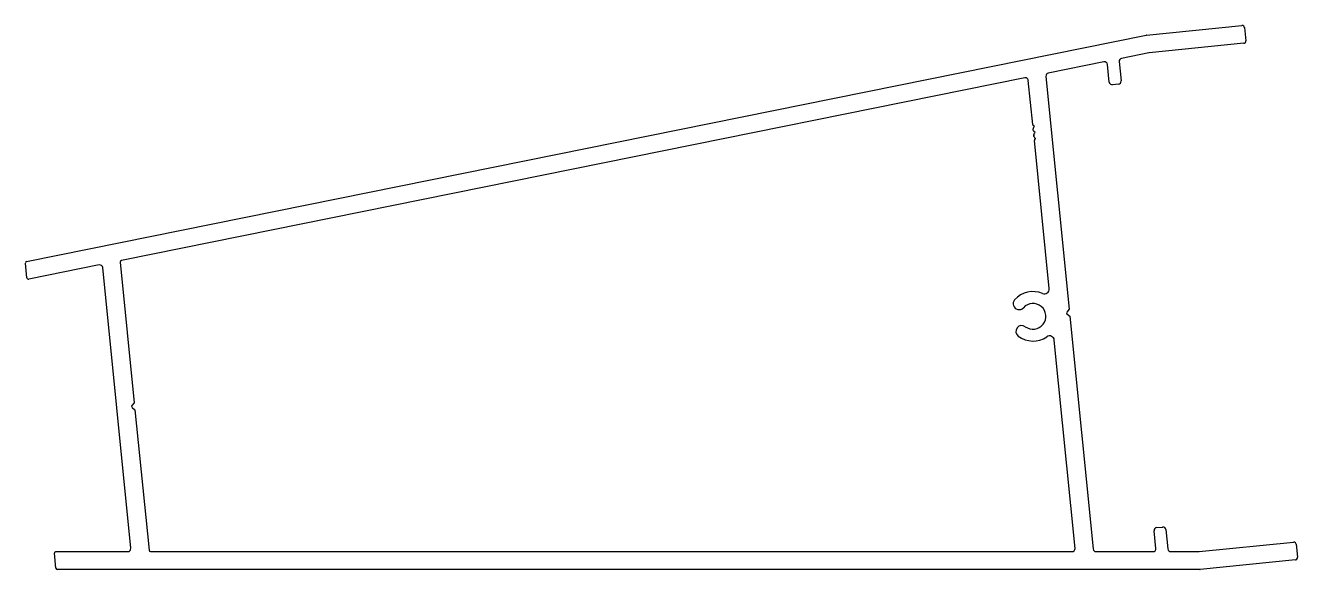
# Model space of a CAD drawing. Extents: x -109 to 104, y 0 to 92.
import ezdxf

# ---------------------------------------------------------------- set-up
doc = ezdxf.new("R2010")
doc.units = 0
doc.layers.get('0').update_dxf_attribs({"linetype": 'CONTINUOUS'})
doc.layers.add('1', color=7, linetype='CONTINUOUS')

msp = doc.modelspace()

# ---------------------------------------------------------------- linework, layer by layer
at = {"color": 7}
for p, q in [((-108.97, 52.11), (78.76, 90.03)), ((78.81, 90.04), (94.8, 91.64)), ((95.25, 91.28), (95.46, 89.09)), ((95.11, 88.65), (79.26, 87.07)), ((71.66, 85.54), (62.33, 83.65)), ((74.22, 85.59), (74.54, 82.36)), ((79.21, 87.06), (74.61, 86.13)), ((72.55, 82.16), (72.26, 85.1)), ((61.93, 83.11), (65.83, 44.11)), ((74.09, 81.82), (73.1, 81.72)), ((-108.91, 49.34), (-109.16, 51.84)), ((-96.8, 51.51), (-108.62, 49.12)), ((-91.5, 4.04), (-96.2, 51.07)), ((65.83, 44.11), (65.43, 43.62)), ((65.46, 43.34), (65.95, 42.94)), ((65.95, 42.94), (69.85, 3.94)), ((80.36, 4.03), (80.07, 6.97)), ((80.52, 7.51), (81.51, 7.61)), ((82.06, 7.17), (82.38, 3.94)), ((87.62, 3.49), (103.46, 5.07)), ((103.9, 4.71), (104.12, 2.53)), ((-104.05, 0.71), (-104.3, 3.21)), ((-104.05, 3.49), (-92, 3.49)), ((70.34, 3.48), (79.86, 3.48)), ((82.88, 3.48), (87.57, 3.48)), ((87.72, 0.48), (-103.8, 0.49)), ((103.76, 2.09), (87.77, 0.49))]:
    msp.add_line(p, q, dxfattribs=at)
for centre, radius, start, end in [((78.86, 89.54), 0.5, 95.71, 101.4206), ((94.84, 91.23), 0.406, 5.71, 95.71), ((95.07, 89.05), 0.4, 275.71, 5.71), ((71.76, 85.05), 0.5, 5.71, 101.4206), ((74.71, 85.64), 0.5, 101.4206, 185.71), ((79.31, 86.57), 0.5, 95.71, 101.4206), ((62.43, 83.16), 0.5, 101.4206, 185.71), ((73.05, 82.21), 0.5, 185.71, 275.71), ((74.04, 82.31), 0.5, 275.71, 5.71), ((-108.92, 51.87), 0.25, 101.4206, 185.71), ((-96.7, 51.02), 0.5, 5.71, 101.4206), ((-108.67, 49.37), 0.25, 185.71, 281.4206), ((65.59, 43.49), 0.203, 140.71, 230.71), ((80.56, 7.02), 0.5, 95.71, 185.71), ((81.56, 7.12), 0.5, 5.71, 95.71), ((103.5, 4.67), 0.4, 5.71, 95.71), ((-104.05, 3.24), 0.25, 89.9994, 185.71), ((-92, 3.99), 0.5, 269.9994, 5.71), ((70.34, 3.98), 0.5, 185.71, 269.9994), ((79.86, 3.98), 0.5, 269.9994, 5.71), ((82.88, 3.98), 0.5, 185.71, 269.9994), ((87.57, 3.98), 0.5, 269.9994, 275.71), ((103.71, 2.49), 0.406, 275.71, 5.71), ((-103.8, 0.74), 0.25, 185.71, 269.9994), ((87.72, 0.98), 0.5, 269.9994, 275.71)]:
    msp.add_arc(centre, radius, start, end, dxfattribs=at)
at = {"layer": '1', "color": 7}
for p, q in [((58.39, 82.86), (-93.08, 52.26)), ((59.72, 75.05), (58.98, 82.42)), ((59.72, 75.05), (59.72, 75.05)), ((60, 74.72), (59.81, 74.88)), ((59.85, 74.52), (60, 74.71)), ((59.82, 74.05), (59.79, 74.34)), ((59.92, 73.06), (59.89, 73.35)), ((59.89, 73.35), (59.92, 73.06)), ((59.92, 73.06), (59.89, 73.35)), ((59.89, 73.35), (59.92, 73.06)), ((59.92, 73.06), (59.89, 73.35)), ((60.1, 73.73), (59.91, 73.88)), ((59.95, 73.53), (60.1, 73.72)), ((60.2, 72.73), (60.01, 72.89)), ((60.05, 72.53), (60.2, 72.72)), ((59.99, 72.35), (59.99, 72.35)), ((59.99, 72.35), (59.99, 72.35)), ((62.47, 47.55), (59.99, 72.35)), ((-93.28, 51.99), (-90.93, 28.43)), ((66.82, 4.03), (63.33, 38.91)), ((-90.93, 28.43), (-91.32, 27.95)), ((-91.29, 27.66), (-90.81, 27.27)), ((-90.81, 27.27), (-88.45, 3.71)), ((-88.2, 3.49), (66.32, 3.48))]:
    msp.add_line(p, q, dxfattribs=at)
for centre, radius, start, end in [((58.49, 82.37), 0.5, 5.71, 101.4206), ((59.97, 75.07), 0.25, 185.71, 230.71), ((59.99, 74.72), 0.008, 320.71, 50.71), ((60.04, 74.37), 0.25, 140.71, 185.71), ((60.07, 74.08), 0.25, 185.71, 230.71), ((60.14, 73.37), 0.25, 140.71, 185.71), ((60.17, 73.08), 0.25, 185.71, 230.71), ((60.24, 72.38), 0.25, 140.71, 185.71), ((60.09, 73.72), 0.008, 320.71, 50.71), ((60.19, 72.73), 0.008, 320.71, 50.71), ((-93.03, 52.01), 0.25, 101.4206, 185.71), ((59.76, 42.91), 4.14, 67.1801, 137.9743), ((61.67, 47.47), 0.8, 247.1801, 5.71), ((57.42, 45.02), 0.991, 137.9743, 317.9743), ((59.76, 42.91), 2.16, 233.4457, 137.9743), ((57.88, 40.38), 0.991, 53.4457, 233.4457), ((59.76, 42.91), 4.14, 233.4457, 304.2399), ((62.54, 38.83), 0.8, 5.71, 124.2399), ((-91.16, 27.82), 0.203, 140.71, 230.71), ((-88.2, 3.74), 0.25, 185.71, 269.9994), ((66.32, 3.98), 0.5, 269.9994, 5.71)]:
    msp.add_arc(centre, radius, start, end, dxfattribs=at)

doc.saveas('drawing.dxf')
